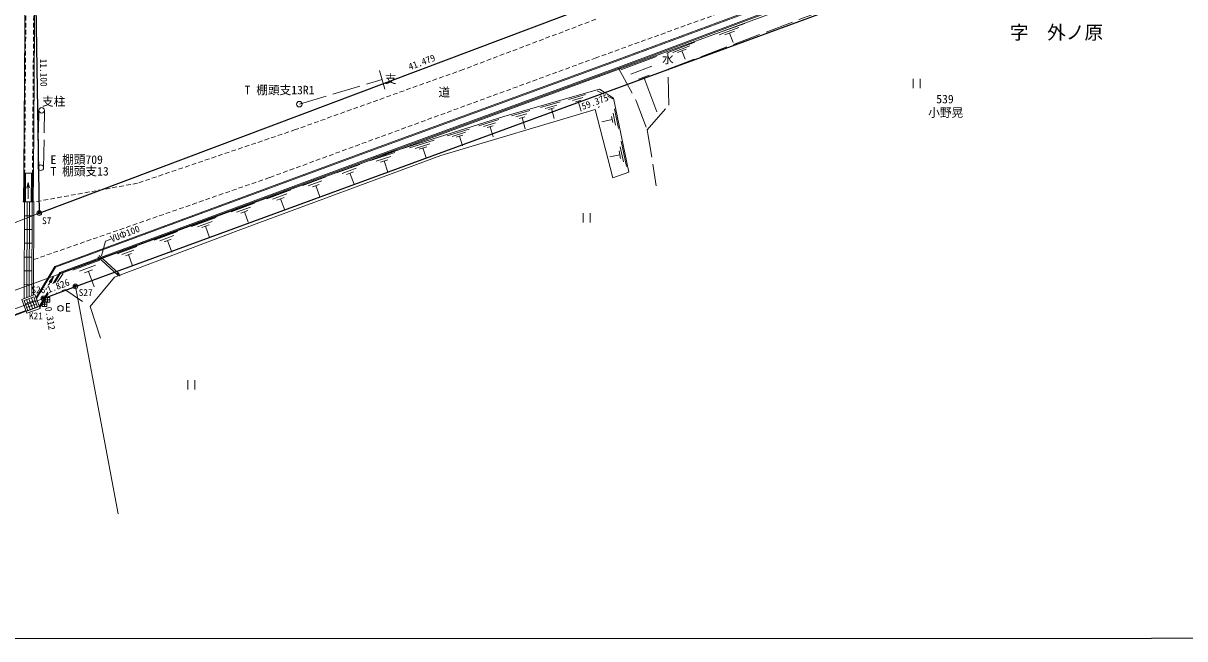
# Model space of a CAD drawing. Units: millimetres, scale not verified. Extents: x 5000 to 205306, y 5000 to 143512.
# Drawn here: x 77970 to 140239, y 5000 to 37975 of the extents above; entities that cross this region are included whole.
import ezdxf
from ezdxf.enums import TextEntityAlignment as Align

# ---------------------------------------------------------------- set-up
doc = ezdxf.new("R2010")
doc.units = ezdxf.units.MM
doc.header["$LTSCALE"] = 250
doc.header["$PDMODE"] = 32
doc.header["$PDSIZE"] = 125
doc.linetypes.add('DASHED', pattern=[7.5, 6, -1.5])
doc.linetypes.add('USER2', pattern=[1.5, 1, -0.5])
for name, color, linetype, lineweight in [('プロットマーク', 1, 'Continuous', 13), ('ベクトルデータ', 5, 'Continuous', 13), ('図枠', 7, 'Continuous', 13), ('地番名', 5, 'Continuous', 13), ('汎用Layer', 8, 'Continuous', 13), ('測量図', 1, 'Continuous', 25), ('現況', 8, 'Continuous', 13)]:
    doc.layers.add(name, color=color, linetype=linetype, lineweight=lineweight)
for name, color, linetype in [('所在', 5, 'Continuous'), ('所有者', 5, 'Continuous'), ('点名', 1, 'Continuous'), ('点名(プロット1)', 1, 'Continuous'), ('点間距離', 7, 'Continuous')]:
    doc.layers.add(name, color=color, linetype=linetype)
doc.styles.add('ＭＳ ゴシック', font='')
doc.styles.add('ＭＳ 明朝', font='')
doc.styles.get('ＭＳ ゴシック').set_extended_font_data('MS Gothic')
doc.styles.get('ＭＳ 明朝').set_extended_font_data('MS Mincho')

msp = doc.modelspace()

# ---------------------------------------------------------------- linework, layer by layer
at = {"layer": 'プロットマーク'}
msp.add_circle((78833, 27802.9), 125, dxfattribs=at)
msp.add_point((78833, 27802.9), dxfattribs=at)
at = {"layer": 'ベクトルデータ'}
msp.add_line((78833, 27802.9), (75804.5, 26623.7), dxfattribs=at)
at = {"layer": '図枠', "lineweight": 25}
msp.add_lwpolyline([(5040.8, 5000), (205168.5, 5044), (205305.8, 143512), (5000, 143509.7)], close=True, dxfattribs=at)
at = {"layer": '汎用Layer'}
for p, q in [((125670.8, 34494.4), (125670.8, 34994.4)), ((126045.8, 34494.4), (126045.8, 34994.4)), ((107982.5, 27297.2), (107982.5, 27797.2)), ((108357.5, 27297.2), (108357.5, 27797.2)), ((86789.3, 18347.6), (86789.3, 18847.6)), ((87164.3, 18347.6), (87164.3, 18847.6))]:
    msp.add_line(p, q, dxfattribs=at)
msp.add_lwpolyline([(82159.6, 25506.3), (82388.3, 26296.1), (82659.8, 26400.9)], dxfattribs=at)
at = {"layer": '測量図'}
msp.add_lwpolyline([(79054.6, 23236.3), (80766.3, 23872.7), (136518.9, 44295.5), (168785.6, 56414.3)], dxfattribs=at)
at = {"layer": '現況', "linetype": 'USER2'}
for p, q in [((108631.1, 36105.5), (127917.7, 43076.8)), ((78143.7, 42866.1), (78046.9, 29951)), ((78563.7, 42863.2), (78466.9, 29947.5))]:
    msp.add_line(p, q, dxfattribs=at)
at = {"layer": '現況'}
for p, q in [((114884.4, 37336.1), (116649.8, 37968.3)), ((115273.9, 37360.8), (116333.1, 37740.1)), ((115575.1, 37353.9), (116104.8, 37543.5)), ((115840, 37448.7), (116022.2, 36939.9)), ((112449.1, 36377.8), (113971, 36962.9)), ((112787.8, 36405.5), (113701, 36756.6)), ((111919.8, 36187.8), (110015.3, 35474.4)), ((113050.4, 36404), (113507, 36579.6)), ((113278.7, 36491.8), (113450.3, 36045.4)), ((111677.7, 35674.6), (110535, 35246.6)), ((97062.4, 35441.9), (97360.5, 34437.7)), ((111530.8, 35197.1), (110959.5, 34983)), ((111245.2, 35090.1), (111940.9, 33232.5)), ((109582.3, 33917.1), (108736.9, 34349)), ((106746.2, 33759.7), (105703.2, 33461.9)), ((108117.7, 34151.2), (107200.2, 33889.3)), ((107964.8, 33991.5), (107414.4, 33834.3)), ((107857.9, 33844.8), (107582.7, 33766.2)), ((107720.3, 33805.5), (107874.9, 33263.8)), ((109060.5, 33939.1), (108808.1, 33445.1)), ((109363.7, 33906.5), (108856.4, 34165.7)), ((109187.3, 33874.3), (108933.7, 34003.9)), ((105136.9, 33300.2), (104152.4, 33019.2)), ((104974.1, 33124.4), (104383.4, 32955.8)), ((106567.6, 33595), (105941.8, 33416.3)), ((106441.2, 33445.2), (106128.3, 33355.9)), ((106284.7, 33400.5), (106436.8, 32868)), ((109725.7, 32520.5), (109594, 33157)), ((109881.8, 32331.6), (109662.3, 33392.3)), ((103467.4, 32812.7), (102396.7, 32473)), ((103286.8, 32639.3), (102644.4, 32435.4)), ((103159.7, 32482.8), (102838.5, 32380.8)), ((102999.1, 32431.8), (103168.6, 31897.6)), ((104860.6, 32962.7), (104565.3, 32878.4)), ((104712.9, 32920.5), (104883.8, 32322.1)), ((109547.7, 32815.5), (108979.6, 32697.9)), ((109580.6, 32656.4), (109514.8, 32974.6)), ((101880.2, 32309), (100701.2, 31934.9)), ((101676.2, 32133.9), (100968.8, 31909.4)), ((101531.1, 31977.5), (101177.5, 31865.3)), ((101354.3, 31921.4), (101515.7, 31412.8)), ((99992.8, 31710.1), (98676, 31292.2)), ((99762.6, 31521.9), (98972.6, 31271.2)), ((99598.3, 31354.7), (99203.3, 31229.3)), ((99400.8, 31292), (99568.5, 30763.5)), ((110141.3, 30545.1), (109973.1, 31358)), ((110303.1, 30296.1), (110022.7, 31650.8)), ((97891, 31043.1), (96588.1, 30623.6)), ((97668.5, 30840.8), (96886.8, 30589.1)), ((97511.2, 30659.4), (97120.3, 30533.6)), ((97315.8, 30596.5), (97508, 29999.4)), ((109951.5, 30929.7), (109419, 30819.4)), ((109993.6, 30726.5), (109909.5, 31132.9)), ((78046.9, 29951), (78033, 28400.4)), ((78466.9, 29947.5), (78046.9, 29951)), ((78096.9, 29950.5), (78083, 28400)), ((78393, 28399.3), (78406.9, 29948)), ((78466.9, 29947.5), (78453, 28398.8)), ((96023.4, 30415.5), (94766, 29952.2)), ((95815.6, 30204.2), (95061.2, 29926.3)), ((95670.7, 30016.2), (95293.5, 29877.2)), ((95482.1, 29946.7), (95702.8, 29347.7)), ((78233.5, 28576.8), (78231.9, 29443.4)), ((94186.5, 29738.7), (92954.6, 29284.9)), ((93983.8, 29529.5), (93244.6, 29257.1)), ((93842.7, 29342.9), (93473.1, 29206.7)), ((93657.9, 29274.8), (93878.5, 28676)), ((92317.8, 29050.2), (91027.5, 28574.9)), ((92104.3, 28834.2), (91330.2, 28549)), ((78046.6, 28400.4), (77946.6, 28400.8)), ((78026.3, 23232.8), (78046.6, 28400.4)), ((78026.3, 23232.8), (78046.6, 28400.4)), ((78046.6, 28400.4), (78446.6, 28398.8)), ((78159.9, 23281.7), (78180, 28399.9)), ((78293.4, 23330.5), (78313.3, 28399.3)), ((78446.6, 28398.8), (78426.9, 23379.3)), ((78446.6, 28398.8), (78546.6, 28398.4)), ((78527.1, 23415.9), (78546.6, 28398.4)), ((90369.2, 28332.3), (89113.4, 27869.7)), ((90159.2, 28128.1), (89405.7, 27850.5)), ((91955.3, 28641.9), (91568.3, 28499.3)), ((91761.8, 28570.6), (91986.6, 27960.6)), ((78443.7, 27660.6), (78043.7, 27662.2)), ((88313.7, 27575), (86998.9, 27090.6)), ((90012, 27947), (89635.3, 27808.2)), ((89823.6, 27877.6), (90033, 27309.3)), ((78440.8, 26922.4), (78040.8, 26923.9)), ((86247.9, 26813.9), (84992.1, 26351.3)), ((88094.3, 27359.9), (87305.5, 27069.2)), ((87940.7, 27168.9), (87546.3, 27023.6)), ((87743.5, 27096.3), (87964.1, 26497.4)), ((78437.9, 26184.2), (78037.9, 26185.7)), ((86042, 26598.5), (85288.5, 26320.9)), ((85898.9, 26406.2), (85522.2, 26267.4)), ((85710.6, 26336.8), (85939.3, 25715.8)), ((84060.4, 26008), (82997.6, 25616.5)), ((83890.8, 25813.2), (83253.1, 25578.2)), ((83774.3, 25637.9), (83455.5, 25520.5)), ((83614.9, 25579.2), (83833.3, 24986.5)), ((78435, 25445.9), (78035, 25447.5)), ((82070.7, 25274.9), (80630.8, 24744.4)), ((81842.8, 25005.8), (80978.8, 24687.5)), ((78432.1, 24707.7), (78032.1, 24709.3)), ((79188.5, 23718.8), (79601.1, 24397)), ((80118.5, 24571), (79372.1, 23452.8)), ((81686.8, 24763.3), (81254.9, 24604.1)), ((81470.9, 24683.7), (81776.9, 23852.9)), ((82997.9, 24576.9), (83150.8, 24441.6)), ((78429.2, 23969.5), (78029.2, 23971.1)), ((80168.2, 24214.6), (79720.3, 23543.6)), ((80255.2, 23914), (80031.2, 23578.6)), ((80143.2, 23746.3), (81150.2, 23074.1)), ((78606.8, 23129.3), (78082.4, 22937.6)), ((78146, 23170.1), (78348.5, 22616.2)), ((78277.1, 23218), (78479.6, 22664.1)), ((78408.2, 23266), (78610.7, 22712.1)), ((66723.5, 18330.4), (78101.4, 22594.4)), ((66741, 18283.6), (78118.6, 22547.4)), ((78674.3, 22944.6), (78149.9, 22752.9))]:
    msp.add_line(p, q, dxfattribs=at)
at = {"layer": '現況', "linetype": 'DASHED'}
for p, q in [((92772.8, 33640), (97206.6, 34956.2)), ((78761.9, 30238.5), (78808.2, 33310.5)), ((79061.9, 30234), (79108.1, 33306)), ((82033.3, 25539.3), (83109.8, 24545.9)), ((81965.5, 25465.8), (83042, 24472.4))]:
    msp.add_line(p, q, dxfattribs=at)
at = {"layer": '現況'}
for points in [[(78557, 100615), (78488.2, 90608.3), (78477.9, 88580.1), (78318.7, 72534.2), (78320.8, 70546.7), (78204.7, 56534), (78118.5, 46686.1), (78093.7, 42866.4), (77996.9, 29951.4), (77983, 28400.6)], [(79076.9, 100608.6), (79008.2, 90605.1), (78997.9, 88576.2), (78838.7, 72531.9), (78840.8, 70544.8), (78724.7, 56529.5), (78638.5, 46682.1), (78613.7, 42862.8), (78516.9, 29947.1), (78503, 28398.6)], [(109851.1, 36026.9), (126737.3, 42298.7), (139874.2, 47177.8), (154830, 52784.5), (165927.6, 56941.6)], [(109868.5, 35980), (126754.7, 42251.9), (139891.7, 47130.9), (154847.5, 52737.7), (165945.4, 56894.9)], [(109988.6, 35651.3), (126859.2, 41970.6), (139996.6, 46849.9), (154952.8, 52456.8), (166052.6, 56614.6)], [(110005.7, 35604.3), (126876.6, 41923.8), (140014, 46803), (154970.4, 52410), (166070.5, 56567.9)], [(78656.4, 23284.9), (79664.8, 24948), (96693.1, 31221.8), (109851.4, 36027)], [(78678.4, 23224.7), (79698.5, 24907.2), (96710.3, 31174.8), (109868.5, 35980)], [(78832.3, 22803.6), (79934.3, 24621.1), (96830.9, 30846.2), (109988.6, 35651.3)], [(78854.3, 22743.4), (79968, 24580.2), (96848.1, 30799.3), (110005.7, 35604.3)], [(96737.7, 30755.8), (103788.2, 32993.2), (108858.8, 34440.8), (109620.8, 33962.9), (110441.9, 29995.9), (109583.8, 29693.3), (108628.4, 33346.9), (100354.9, 30895.4), (89633.2, 26924.6), (82864.7, 24368.2), (81555.6, 22806.4), (82111.4, 21101.5)], [(78159.6, 29148), (78231.9, 29443.4), (78311.7, 29161.7)], [(79357.3, 24116.6), (79601.1, 24397), (79471.5, 24065.3)], [(83075.7, 24457.3), (83150.8, 24441.6), (83123.8, 24509.5)]]:
    msp.add_lwpolyline(points, dxfattribs=at)
at = {"layer": '現況', "linetype": 'DASHED'}
for points in [[(111417.7, 32272.3), (112572, 33582.4), (112537.1, 35517.4), (120241.1, 38428.8), (133923.1, 42913.6), (137209.6, 43897.7), (137918.3, 43096.4), (138814.8, 39727.3)], [(109892, 35539.5), (110831.4, 33814.5), (111417.7, 32272.3), (111909.2, 29270.9)]]:
    msp.add_lwpolyline(points, dxfattribs=at)
at = {"layer": '現況', "linetype": 'USER2'}
for points in [[(108662.3, 38184.7), (101563, 35500.2), (92567.2, 32277), (84099, 29406.7), (78546.6, 28398.4)], [(78534.5, 25314.7), (91195.8, 29717.5), (108631.1, 36105.5)]]:
    msp.add_lwpolyline(points, dxfattribs=at)
at = {"layer": '現況'}
for points in [[(78157.8, 22440), (77886.7, 23181.8), (78598.9, 23442.1), (78870, 22700.4)], [(78741.8, 22760), (78217.4, 22568.3), (78014.9, 23122.2), (78539.3, 23313.9)]]:
    msp.add_lwpolyline(points, close=True, dxfattribs=at)
for centre in [(92772.8, 33640), (78958.2, 33308.3), (78911.9, 30236.2), (79968.2, 22699.2)]:
    msp.add_circle(centre, 150, dxfattribs=at)

# ---------------------------------------------------------------- texts
at = {"layer": '地番名', "style": 'ＭＳ 明朝'}
for s, p in [('水', (112215, 35692.4)), ('道', (100229.2, 33913.6)), ('539', (126916.2, 33546.8))]:
    msp.add_text(s, height=458.2, dxfattribs=at).set_placement(p, align=Align.BOTTOM_LEFT)
at = {"layer": '所在', "style": 'ＭＳ 明朝'}
msp.add_text('字\u3000外ノ原', height=733.1, dxfattribs=at).set_placement((130862.3, 36896.6), align=Align.BOTTOM_LEFT)
at = {"layer": '所有者', "style": 'ＭＳ 明朝'}
msp.add_text('小野晃', height=458.2, dxfattribs=at).set_placement((126487.3, 32819.5), align=Align.BOTTOM_LEFT)
at = {"layer": '汎用Layer', "style": 'ＭＳ ゴシック'}
for s, p in [('支', (97358, 34628.2)), ('T 棚頭支13R1', (89840.2, 34029.3)), ('支柱', (78974.4, 33415.9)), ('E 棚頭709', (79431.6, 30302.7)), ('T 棚頭支13', (79431.6, 29677.7)), ('E', (80211, 22386.5))]:
    msp.add_text(s, height=458.2, dxfattribs=at).set_placement(p, align=Align.BOTTOM_LEFT)
msp.add_text('VUΦ100', height=366.6, rotation=21.105, dxfattribs=at).set_placement((82659.8, 26400.9), align=Align.MIDDLE_LEFT)
at = {"layer": '点名', "style": 'ＭＳ ゴシック'}
for s, p in [('S7', (78978.4, 27102.8)), ('S26', (78406.7, 23402.7)), ('S27', (80943.9, 23256.6))]:
    msp.add_text(s, height=366.6, dxfattribs=at).set_placement(p, align=Align.BOTTOM_LEFT)

# ---------------------------------------------------------------- next in the draw order: wipeouts: each hides what was drawn before it
for points in [[(98736.8, 35351.2), (100140.5, 35880.2), (99964.1, 36348.1), (98560.5, 35819.1)], [(78758.4, 36072.2), (78784.9, 34572.5), (79284.8, 34581.3), (79258.3, 36081.1)], [(108007.6, 33226.6), (109416, 33742.6), (109244, 34212.1), (107835.6, 33696.1)], [(79358.2, 23411.5), (80529.8, 23847.1), (80355.6, 24315.7), (79184, 23880.1)], [(79028.2, 22734.4), (79227.8, 21500.5), (79721.4, 21580.3), (79521.8, 22814.3)]]:
    msp.add_wipeout(points)

# ---------------------------------------------------------------- next in the draw order: linework, layer by layer
at = {"layer": 'プロットマーク'}
for p, q in [((79104.5, 22802.8), (79104.5, 23052.8)), ((78979.5, 22927.8), (79229.5, 22927.8))]:
    msp.add_line(p, q, dxfattribs=at)
at = {"layer": 'プロットマーク', "color": 5}
for p, q in [((79139.9, 23158.9), (79389.9, 23158.9)), ((79264.9, 23033.9), (79264.9, 23283.9))]:
    msp.add_line(p, q, dxfattribs=at)
at = {"layer": 'プロットマーク'}
msp.add_lwpolyline([(78979.5, 22802.8), (79229.5, 22802.8), (79229.5, 23052.8), (78979.5, 23052.8)], close=True, dxfattribs=at)
at = {"layer": 'プロットマーク', "color": 5}
msp.add_lwpolyline([(79139.9, 23033.9), (79389.9, 23033.9), (79389.9, 23283.9), (79139.9, 23283.9)], close=True, dxfattribs=at)
at = {"layer": 'プロットマーク'}
for centre in [(80766.3, 23872.7), (79054.6, 23236.3)]:
    msp.add_circle(centre, 125, dxfattribs=at)
for p in [(80766.3, 23872.7), (79054.6, 23236.3)]:
    msp.add_point(p, dxfattribs=at)
at = {"layer": 'ベクトルデータ'}
for p, q in [((80766.3, 23872.7), (83052.5, 11697.2)), ((79054.6, 23236.3), (64718.9, 18027.4))]:
    msp.add_line(p, q, dxfattribs=at)
for points in [[(168620.5, 57206.4), (126462.6, 41584.2), (64443.3, 18890.6), (62609.4, 18134), (58187.5, 16303.4)], [(79054.6, 23236.3), (79104.5, 22927.8), (71942.8, 20185.8), (64924, 17398.7)]]:
    msp.add_lwpolyline(points, dxfattribs=at)
at = {"layer": '測量図'}
msp.add_lwpolyline([(79110.1, 99001.5), (79514.8, 88094.8), (79521.8, 78980.4), (79562.2, 58909.6), (79437.6, 46710.3), (78637.1, 38901.2), (78833, 27802.9), (117646.8, 42430.3), (152203.4, 55582.9), (165705.4, 60325.3), (169357.5, 61566), (169205.2, 62410.8), (182756.9, 66504.5), (193338.9, 69669.3), (186504.8, 93312), (178967.9, 87755.1), (173228.8, 96801.6)], dxfattribs=at)

# ---------------------------------------------------------------- next in the draw order: texts
at = {"layer": '点名(プロット1)', "style": 'ＭＳ ゴシック'}
msp.add_text('K21', height=366.6, dxfattribs=at).set_placement((78650.5, 22007.2), align=Align.BOTTOM_CENTER)
at = {"layer": '点間距離', "color": 1, "style": 'ＭＳ ゴシック'}
for s, rotation, p in [('41.479', 20.649, (99438.6, 35615.7)), ('11.100', 271.011, (78771.6, 35322.4)), ('59.375', 20.118, (108711.8, 33484.6)), ('1.826', 20.395, (79944, 23629.3)), ('0.312', 279.188, (79128, 22117.4))]:
    msp.add_text(s, height=366.6, rotation=rotation, dxfattribs=at).set_placement(p, align=Align.BOTTOM_CENTER)

doc.saveas('drawing.dxf')
